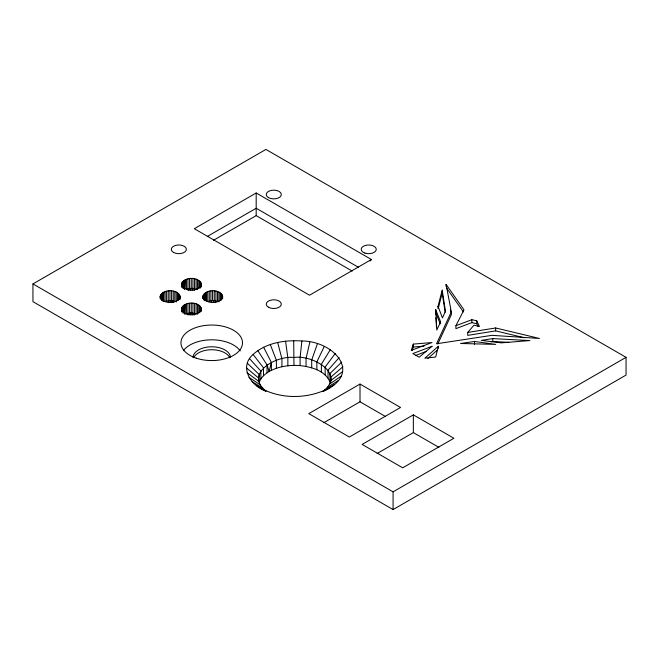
<?xml version="1.0" encoding="UTF-8"?>
<svg xmlns="http://www.w3.org/2000/svg" width="659" height="659" viewBox="0 0 659 659"><rect width="100%" height="100%" fill="white"/><g stroke="black" fill="none" stroke-linecap="round" stroke-linejoin="round"><path stroke-width="0.99" d="M180.064 296.245C178.465 304.582 162.18 304.615 160.178 296.492C162.682 287.934 181.522 288.864 180.064 299.202M201.399 283.93C199.801 292.267 183.515 292.299 181.513 284.169C183.902 275.964 201.605 276.393 201.399 285.899M201.399 308.56C199.801 316.905 183.515 316.93 181.513 308.807C183.902 300.603 201.605 301.031 201.399 310.537M222.734 296.245C221.136 304.582 204.85 304.615 202.848 296.492C205.237 288.28 222.931 288.716 222.734 298.214M322.704 391.553C346.898 373.595 311.658 354.451 293.955 357.499C276.764 355.201 243.649 373.398 266.079 391.182C251.071 386.19 238.5 367.211 253.089 354.443C266.178 342.68 284.869 339.846 301.871 340.983C332.96 340.818 363.669 372.813 323.742 391.207M163.152 301.385L163.712 292.217L163.712 301.089M184.487 289.062L185.047 279.902L185.047 288.766M184.487 313.7L185.047 304.532L185.047 314.392M205.888 300.364L206.382 292.217L206.382 301.089M301.871 340.983L300.084 357.73L300.084 365.613C311.633 366.906 326.345 370.91 330.406 383.2M309.837 342.079L306.056 358.545L306.056 366.429M438.35 346.272L435.69 357.021L424.857 358.216L438.35 346.272L438.35 348.216M263.608 347.235L271.384 362.417L269.127 371.503C264.844 374.032 260.956 377.574 259.176 382.311L259.176 374.427L247.331 363.257M438.029 306.41L442.197 290.026L445.451 311.312L442.453 317.91L438.029 306.41L438.029 308.354M438.276 308.363L442.197 292.942L442.197 290.998M413.259 344.113L411.307 350.333L431.991 342.54L413.259 344.113L413.259 347.029L412.147 350.588M317.366 343.932L311.707 359.938L311.707 367.821M477.899 326.164L476.737 323.676L471.844 322.622L455.913 328.643L455.913 325.727L463.985 309.829L446.118 284.441L451.3 311.888L436.546 343.767L491.911 335.34L539.449 338.454L495.65 327.968L467.709 332.457L467.709 335.373L495.65 330.884L524.515 337.795M437.807 343.949L451.3 314.804L451.3 311.888M324.244 346.494L316.864 361.865L316.864 369.748M330.274 349.69L321.386 364.262L321.386 372.146M335.283 353.43L325.142 367.063L325.142 374.946M370.169 260.972L371.388 259.498L256.186 192.98L194.314 228.698L309.524 295.216L371.388 259.498M467.709 332.457L474.002 325.159L479.439 326.559L476.737 320.76L471.844 319.706L455.913 325.727M339.13 357.606L328.025 370.193L328.025 378.077M341.692 362.096L329.945 373.562L329.945 381.446M427.856 358.48L437.601 349.855M342.902 366.775L330.859 377.072L330.859 381.998M330.727 380.614L342.729 371.495M329.558 384.098L341.173 376.141M327.391 387.41L338.281 380.564M324.286 390.474L334.138 384.642M32.95 283.922L265.923 149.42L626.05 357.335L626.05 375.078L393.077 509.58L32.95 301.665L32.95 283.922L393.077 491.845L626.05 357.335M207.288 236.482L256.186 208.252L358.414 267.274M213.516 240.28L256.186 215.641L352.186 271.071M360.012 384.065L308.807 413.63L349.344 437.032L400.54 407.468L360.012 384.065L360.012 401.801L323.816 422.699M413.341 414.857L362.145 444.421L402.674 467.824L453.878 438.26L413.341 414.857L413.341 432.601L377.146 453.491M300.084 365.613C289.507 364.839 278.502 366.33 269.127 371.503L267.043 364.929L257.817 350.58M328.857 388.25C306.641 399.741 277.637 399.511 256.532 385.589M415.73 355.407L426.282 351.387M197.552 289.598L192.939 288.461L186.423 289.194L186.423 279.334M174.8 291.533L174.8 301.394L169.923 300.718L165.088 301.509L165.088 291.657M217.47 291.533L217.47 301.394L212.585 300.718L207.758 301.509L207.758 291.657M196.135 303.857L196.135 313.709L191.258 313.033L186.423 313.824L186.423 303.972M492.817 338.594L481.259 340.39L501.359 342.853L529.91 340.563L492.817 338.594L492.817 341.51L490.889 341.807M474.546 341.469L460.583 343.487L495.7 344.385L474.546 341.469L474.546 344.385M413.259 347.029L424.108 346.115M492.817 341.51L508.855 342.359M360.012 401.801L385.564 416.554M413.341 432.601L438.902 447.354M262.068 389.074L265.338 390.96M252.092 381.619L262.752 388.209M248.88 377.269L260.338 384.947M246.985 372.673L258.921 381.495M246.458 367.953L258.526 377.953M249.563 358.702L260.849 371.017L260.849 378.9M253.089 354.443L263.501 367.821L263.501 375.704M446.695 288.181L463.409 311.921M435.64 309.631L440.632 321.847L436.818 329.994L435.64 309.631L435.756 314.59M435.64 312.555L440.245 323.824M270.289 344.509L276.401 360.374L276.401 368.257M277.678 342.474L281.945 358.842L281.945 366.725M450.369 309.903L450.74 311.864M442.197 292.942L445.138 312.201M285.561 341.181L287.851 357.878L287.851 365.761M205.649 300.504L205.188 292.909L205.188 300.792M184.372 289.136L183.853 280.586L183.853 288.469M184.372 313.766L183.853 305.224L183.853 313.107M162.979 300.504L162.518 292.909L162.518 300.792M435.937 317.638L436.464 326.806M293.7 340.678L293.955 365.383M495.65 327.968L495.65 330.884M476.737 320.76L476.737 323.676M471.844 319.706L471.844 322.622M446.118 284.441L446.118 286.385M393.077 491.845L393.077 509.58M271.384 362.417L271.384 370.3M267.043 364.929L267.043 372.813M256.186 192.98L256.186 215.641M222.487 295.281L222.487 298.239M221.959 294.359L221.959 299.285M221.169 293.494L221.169 300.397M220.131 292.728L220.131 300.611M218.887 292.061L218.887 301.921M215.913 291.154L215.913 301.006M215.592 300.677L215.592 302.646M214.274 290.924L214.274 300.784M213.565 300.496L213.565 302.473M212.585 290.866L212.585 300.718M211.523 300.52L211.523 302.497M210.913 290.965L210.913 300.825M209.282 291.237L209.282 301.089M204.216 293.7L204.216 300.603M203.483 294.581L203.483 299.507M203.021 295.52L203.021 298.478M202.848 296.492L202.848 298.461M201.152 282.966L201.152 286.904M201.152 307.596L201.152 311.542M200.624 282.036L200.624 287.95M200.624 306.674L200.624 311.6M199.834 281.179L199.834 288.074M199.834 305.809L199.834 312.712M198.796 280.404L198.796 288.288M198.796 305.043L198.796 312.926M197.552 279.745L197.552 288.617M197.552 304.384L197.552 314.236M196.135 279.218L196.135 289.07M194.586 278.839L194.586 288.691M194.586 303.469L194.586 313.322M194.257 288.354L194.257 290.331M194.257 312.992L194.257 314.961M192.939 278.609L192.939 288.461M192.939 303.247L192.939 313.099M192.23 288.181L192.23 290.149M192.23 312.819L192.23 314.788M191.258 278.551L191.258 288.403M191.258 303.181L191.258 313.033M190.187 288.205L190.187 290.174M190.187 312.844L190.187 314.813M189.578 278.65L189.578 288.502M189.578 303.288L189.578 313.14M188.177 288.428L188.177 290.405M188.177 313.066L188.177 315.035M187.947 278.914L187.947 288.774M187.947 303.552L187.947 313.404M182.881 281.385L182.881 288.28M182.881 306.023L182.881 312.918M182.148 282.266L182.148 287.192M182.148 306.896L182.148 311.831M181.686 283.205L181.686 287.143M181.686 307.835L181.686 311.781M179.816 295.281L179.816 299.227M179.289 294.359L179.289 299.285M178.498 293.494L178.498 300.397M177.46 292.728L177.46 300.611M176.217 292.061L176.217 301.921M173.251 291.154L173.251 301.006M172.922 300.677L172.922 302.646M171.604 290.924L171.604 300.784M170.895 300.496L170.895 302.473M169.923 290.866L169.923 300.718M168.852 300.52L168.852 302.497M168.243 290.965L168.243 300.825M166.612 291.237L166.612 301.089M161.546 293.7L161.546 300.603M160.812 294.581L160.812 299.507M160.359 295.52L160.359 298.478M160.178 296.492L160.178 298.461M193.029 357.582A18.707 10.799 0 0 1 211.737 346.782A18.707 10.799 0 0 1 230.436 357.582M193.664 357.746A18.707 10.799 0 0 1 211.737 349.74A18.707 10.799 0 0 1 229.802 357.746M183.375 350.679A30.775 17.768 0 0 1 211.926 339.813A30.775 17.768 0 0 1 240.238 350.885M432.032 346.28L419.165 357.211L412.855 353.586L432.032 346.28M196.176 358.134A30.775 17.768 0 0 0 242.504 342.919A30.775 17.768 0 0 0 196.514 327.358A30.775 17.768 0 0 0 196.176 358.134M364.954 253.105A7.546 4.358 0 0 0 376.264 249.333A7.546 4.358 0 0 0 364.954 245.56A7.546 4.358 0 0 0 364.954 253.105M268.452 197.601A7.546 4.358 0 0 0 281.072 195.649A7.546 4.358 0 0 0 271.829 190.311A7.546 4.358 0 0 0 268.452 197.601M268.452 307.226A7.546 4.358 0 0 0 281.072 305.274A7.546 4.358 0 0 0 271.829 299.936A7.546 4.358 0 0 0 268.452 307.226M173.515 252.413A7.546 4.358 0 0 0 186.135 250.461A7.546 4.358 0 0 0 176.892 245.123A7.546 4.358 0 0 0 173.515 252.413"/></g></svg>
